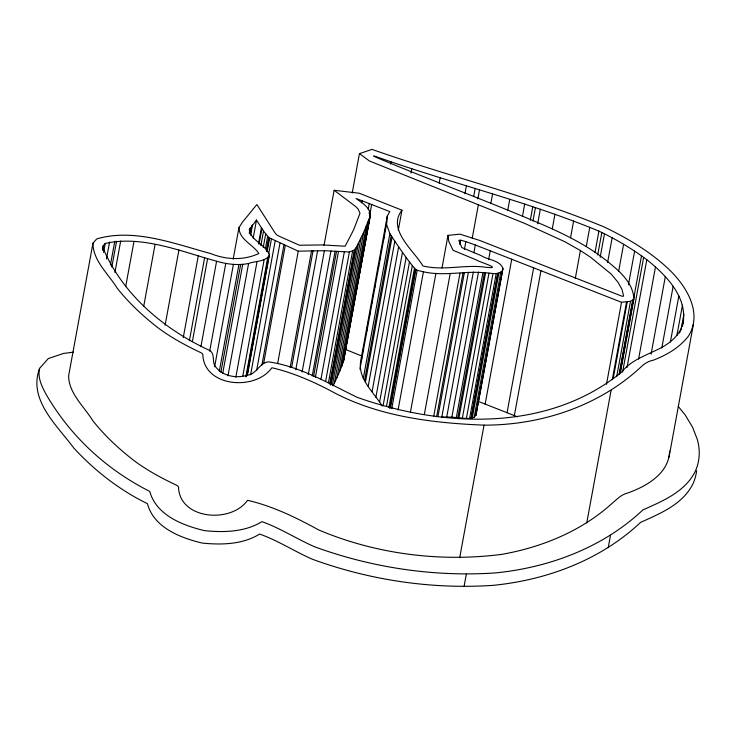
<?xml version="1.0" encoding="UTF-8"?>
<svg xmlns="http://www.w3.org/2000/svg" width="736" height="736" viewBox="0 0 736 736"><rect width="100%" height="100%" fill="white"/><g stroke="black" fill="none" stroke-linecap="round" stroke-linejoin="round"><path stroke-width="1.1" d="M620.236 373.437L633.852 299.258C633.438 282.569 618.783 270.544 606.768 260.866C588.46 246.21 567.364 235.594 546.029 226.136C497.343 205.105 447.654 186.539 398.535 166.584C397.247 165.996 360.41 151.266 378.479 157.458C451.508 183.338 527.261 201.388 598.92 231.122C615.719 239.108 631.874 248.593 646.806 259.707C666.512 275.393 689.236 298.558 682.456 326.122M73.333 352.167L63.636 353.427L48.309 358.542L39.597 368.35C37.481 377.467 41.648 386.014 45.825 393.843C55.347 410.394 66.82 425.831 79.966 439.677C99.93 460.828 123.915 478.409 149.748 491.418C156.262 515.338 183.016 525.568 204.737 530.693C224.011 532.56 244.968 532.1 261.924 521.64C280.425 528.2 296.884 539.074 314.815 546.866C372.287 567.815 434.194 577.024 495.236 572.93C549.304 567.612 602.996 547.538 642.896 509.928C662.455 501.124 685.225 491.869 695.318 471.242A155.103 82.883 10.4 0 0 697.314 439.484L692.622 427.322L685.29 415.104L678.279 406.428M324.033 245.318L334.135 190.274L355.286 206.236L358.055 208.923L359.987 213.247L353.593 229.88L345.138 246.229L322.524 244.922L299.46 245.244L280.71 236.955L276.819 235.005L274.997 232.852L256.873 204.534L242.319 222.346L238.952 227.663C239.172 239.55 253.129 244.545 258.851 253.506C243.625 260.636 226.228 259.826 210.855 253.616C174.837 243.883 134.072 227.902 96.729 238.924L92.975 243.156C92.874 260.618 108.615 274.169 117.125 288.126C129.177 303.342 143.474 316.6 158.838 328.412C171.598 337.833 185.509 345.377 199.806 352.148C201.379 352.912 203.458 353.758 202.906 355.93C205.298 387.145 255.558 390.954 271.888 367.742C293.866 372.904 314.769 382.205 334.586 392.904C380.273 416.769 433.228 423.08 484.04 425.141C541.42 425.242 599.822 405.867 641.884 366.086C645.113 363.115 649.014 361.026 653.329 360.189C666.77 355.083 679.742 347.466 688.602 335.91C704.076 310.463 683.21 281.318 663.9 264.767C646.098 249.127 625.342 237.185 604.081 226.918C528.577 195.804 448.923 176.502 372.002 149.39L359.435 153.649L352.222 192.97M102.644 250.396L103.206 245.741L105.22 243.478C141.965 235.06 181.258 251.519 216.596 261.234C226.946 264.215 237.958 265.65 248.602 263.47C255.061 260.903 265.88 261.97 269.404 254.987C266.073 244.536 250.939 240.93 249.265 229.724L256.514 220.027L263.525 231.076L268.769 237.572L298.273 251.169L324.383 250.7L349.37 252.006L354.375 250.038L356.261 247.452L363.63 232.456L370.328 215.657L369.546 211.25L367.347 207.607L363.492 203.872L356.04 198.49L389.758 211.572L387.274 216.117L360.668 361.1C357.742 379.049 373.667 391.984 382.196 406.024M359.922 369.27L386.529 224.287L387.274 216.117M92.975 243.156L68.641 375.71C68.549 393.171 84.281 406.714 92.8 420.679C104.852 435.896 119.149 449.153 134.513 460.966C147.264 470.387 161.184 477.931 175.472 484.702C177.054 485.466 179.133 486.312 178.581 488.483C180.973 519.699 231.224 523.498 247.563 500.296C272.679 506.138 296.111 517.546 318.624 529.911C375.792 554.144 440.229 562.304 501.704 554.374C542 547.271 581.422 531.116 612.012 503.461C616.133 500.075 619.887 495.843 624.984 493.911C644.524 487.508 669.015 474.462 669.594 451.067M39.597 368.35C27.839 399.795 57.132 425.472 73.94 448.178C94.861 470.856 119.655 490.148 147.448 503.672C153.806 527.712 180.716 537.988 202.455 543.113C221.738 544.99 242.687 544.53 259.652 534.069C278.144 540.62 294.612 551.503 312.533 559.296C370.006 580.244 431.912 589.453 492.954 585.359C547.032 580.042 600.714 559.967 640.614 522.358C660.174 513.544 682.944 504.298 693.036 483.672A155.103 82.883 10.4 0 0 696.615 470.782M102.58 249.118L103.206 245.741M103.564 252.466L105.22 243.478M106.49 258.879L109.581 242.015M110.437 264.951L114.77 241.344M111.817 267.094L116.564 241.242M114.917 272.449L120.695 240.976M125.69 286.58L133.943 241.629M143.695 306.424L155.038 244.61M165.094 325.294L178.922 249.992M183.273 337.557L198.334 255.512M189.382 340.75L204.645 257.582M192.344 341.706L207.607 258.538M200.919 346.647L216.596 261.234M209.686 351.109L225.768 263.442M233.183 259.118L238.952 227.663M214.627 366.712L233.395 264.436M219.319 371.303L238.915 264.528M220.874 372.324L240.681 264.436M222.723 373.345L242.733 264.334M249.246 233.376L250.277 227.755M250.24 234.664L251.896 225.667M250.608 235.097L252.466 224.986M227.976 375.857L248.602 263.47M253.212 238.013L256.514 220.027M258.529 243.561L261.418 227.829M259.026 244.38L261.915 228.648M235.805 377.356L257.048 261.593M260.848 245.686L263.525 231.076M263.212 247.535L265.687 234.048M265.383 248.777L267.656 236.422M242.788 376.179L264.233 259.293M266.294 251.059L268.769 237.572M266.708 251.344L269.183 237.857M267.122 251.638L269.597 238.151M245.842 376.869L267.702 257.738M268.704 253.727L271.391 239.117M246.532 376.17L268.401 257.039M246.965 375.728L268.833 256.597M103.058 248.142C122.737 294.566 163.778 329.139 208.831 350.051C216.246 353.326 210.892 362.839 216.31 367.669C223.744 376.436 236.771 378.497 247.406 375.231L269.404 254.987M250.617 374.734L275.163 240.994M256.662 370.217L279.965 243.211M261.86 365.231L283.93 244.968M263.598 363.547L285.264 245.539M277.647 363.556L298.273 251.169M290.122 367.577L311.576 250.7M291.622 367.522L313.076 250.636M295.789 369.73L317.648 250.599M302.11 372.085L324.383 250.7M308.264 374.615L330.952 250.985M312.23 376.013L335.119 251.261M313.619 376.151L336.508 251.399M315.358 377.476L338.459 251.602M320.997 379.049L344.301 252.052M325.643 381.257L349.37 252.006M328.449 382.702L352.581 251.215M361.698 202.722L362.103 200.468M329.829 383.778L354.375 250.038M330.28 383.327L354.826 249.578M330.344 385.084L355.304 249.099M331.099 384.569L356.261 247.452M332.405 385.084L358.395 243.478M333.058 385.857L334.337 383.263L360.944 238.28M334.337 383.263L337.014 377.439L363.63 232.456M368.276 208.969L369.306 203.348M337.014 377.439L339.572 371.597L366.178 226.624M369.132 213.504L369.546 211.25M339.572 371.597L341.716 366.353L368.331 221.37M369.84 214.424L371.698 204.304M341.716 366.353L343.188 362.305L369.794 217.322M369.868 216.393L370.272 214.139M343.188 362.305L370.3 215.078M343.721 360.631L370.328 215.657M390.696 164.1L391.101 161.856M361.422 359.711L362.452 354.09M362.866 351.845L363.28 349.591M366.583 331.614L367.614 325.993M368.028 323.748L368.432 321.494M369.472 315.882L369.877 313.628M371.735 303.517L372.149 301.263M373.18 295.651L373.594 293.397M374.624 287.785L375.038 285.531M378.341 267.554L378.755 265.3M379.785 259.688L380.19 257.434M381.23 251.813L381.634 249.568M383.493 239.458L383.907 237.204M384.937 231.582L385.351 229.338M386.382 223.716L386.796 221.472M363.271 378.626L389.878 233.643L386.529 224.287M364.559 380.595L391.166 235.612L389.878 233.643M365.452 381.993L392.067 237.02L391.166 235.612M368.221 386.179L394.827 241.206L392.067 237.02M398.25 230.414L401.966 210.192L359.288 193.237L334.135 190.274M410.955 173.098L411.783 168.599M372.048 391.828L398.654 246.854L394.827 241.206M375.866 397.32L402.472 252.347L398.654 246.854M379.528 402.426L406.143 257.453L402.472 252.347M383.07 405.803L409.474 261.942L406.143 257.453M386.52 406.088L412.307 265.604L409.474 261.942M388.902 407.551L414.478 268.189L412.307 265.604M389.822 408.563L415.408 269.21L414.478 268.189M390.466 407.716L415.831 269.486M391.773 408.563L417.146 270.324L415.408 269.21M439.153 183.255L440.183 177.634M398.056 410.016L423.43 271.777C443.707 276.469 464.122 270.839 484.435 272.716C490.342 272.688 498.005 275.844 502.495 270.498L502.982 268.52C499.965 259.937 487.747 260.047 481.096 255.576L461.822 247.572L458.813 240.387L460.718 240.194L465.851 241.601L475.318 244.987L621.534 302.284L630.513 301.318L633.852 299.258M410.348 412.62L435.924 273.258M442.014 267.932L447.994 235.364L459.963 234.158L479.449 240.359L622.26 296.314L623.622 296.12L621.966 289.331L617.973 282.256L611.147 274.013L590.382 257.103L580.41 250.544L564.641 241.62L524.529 223.339L369.371 160.945L359.435 153.649M424.387 414.184L450.174 273.7M464.95 193.715L466.394 185.849M459.899 244.692L460.718 240.194M473.69 196.429L475.134 188.563M433.78 416.033L459.972 273.304M464.407 249.467L465.851 241.601M436.614 416.742L463.018 272.89M437.938 416.558L464.342 272.697M477.848 198.904L479.495 189.916M472.208 238.308L478.391 204.608M441.793 417.229L468.409 272.256M473.874 252.853L475.318 244.987M442.787 417.183L446.734 416.99L473.34 272.016M490.921 202.998L492.568 194.01M446.734 416.99L451.858 417.146L478.464 272.164M451.858 417.146L456.338 417.533L482.945 272.55M456.338 417.533L457.829 417.698L484.435 272.716M457.829 417.698L458.96 417.827L485.567 272.854M488.603 259.688L490.25 250.7M458.96 417.827L462.346 418.14L488.962 273.166M462.346 418.14L466.412 418.407L493.028 273.424M466.412 418.407L469.596 418.462L496.211 273.479M507.684 210.652L509.744 199.419M469.596 418.462L471.104 418.388L497.72 273.406M471.104 418.388L498.07 273.314M471.463 418.296L472.245 418.076L498.852 273.102M472.245 418.076L474.214 417.128L500.83 272.145M474.214 417.128L475.888 415.481L502.495 270.498M475.888 415.481L502.982 268.52M517.537 416.834L485.153 404.101L511.759 259.118M459.706 557.695L484.04 425.141M522.422 216.522L524.685 204.157M530.288 220.22L532.763 206.733M464.048 586.61L466.33 574.19M532.956 221.076L535.431 207.589M537.666 223.808L540.344 209.199M507.058 412.712L533.664 267.738M514.354 415.592L540.969 270.609M552.267 228.832L554.944 214.213M570.529 237.848L573.62 220.993M575.258 278.622L580.41 250.544M586.288 246.394L589.794 227.286M595.001 252.476L598.92 231.122M597.696 254.978L601.827 232.502M600.162 257.361L604.495 233.754M607.605 262.494L612.15 237.774M618.645 271.262L623.594 244.288M606.482 384.33L621.534 302.284M628.424 284.841L634.616 251.132M612.297 379.583L626.529 302.036M613.217 378.405L627.238 301.981M586.785 522.799L611.11 390.246M616.694 376.62L630.513 301.318M619.022 374.661L632.638 300.481M619.418 374.256L633.034 300.086M622.224 359.932L622.638 357.687M623.052 355.433L624.082 349.812M624.496 347.567L624.91 345.322M627.385 331.835L627.799 329.59M628.829 323.969L629.243 321.715M629.648 319.47L630.062 317.225M631.092 311.604L631.506 309.359M632.537 303.738L632.951 301.493M633.365 299.239L633.981 295.872M620.071 372.664L625.637 342.314M626.051 340.069L630.798 314.217M631.203 311.972L632.233 306.351M632.647 304.106L641.516 255.778M622.619 372.011L643.66 257.379M626.998 367.595L646.806 259.707M638.572 359.094L655.482 266.938M608.221 547.713L610.503 535.293M651.093 354.145L665.326 276.598M661.793 348.073L673.146 286.258M670.413 341.89L678.868 295.817M676.899 335.496L682.474 305.155M679.558 333.04L683.072 322.754M681.002 329.903L683.891 314.171M669.006 457.268L693.33 324.714M401.966 210.192C386.74 229.586 413.706 250.295 422.906 265.926C443.532 271.05 464.407 264.316 485.116 267.159C504.482 269.477 479.762 262.2 476.321 259.946L453.1 250.304L448.813 241.528L447.994 235.364M679.972 330.795C666.908 353.032 637.201 352.25 621.745 372.03C547.556 432.556 442.897 427.671 357.135 397.32C328.624 383.438 300.38 366.519 268.585 361.854C259.578 362.388 256.616 374.311 247.406 375.231M417.146 270.324L423.43 271.777M477.977 401.295L485.153 404.101M345.083 349.287L362.084 356.132M475.925 411.847L476.376 413.503M343.666 359.122L343.694 360.051"/></g></svg>
